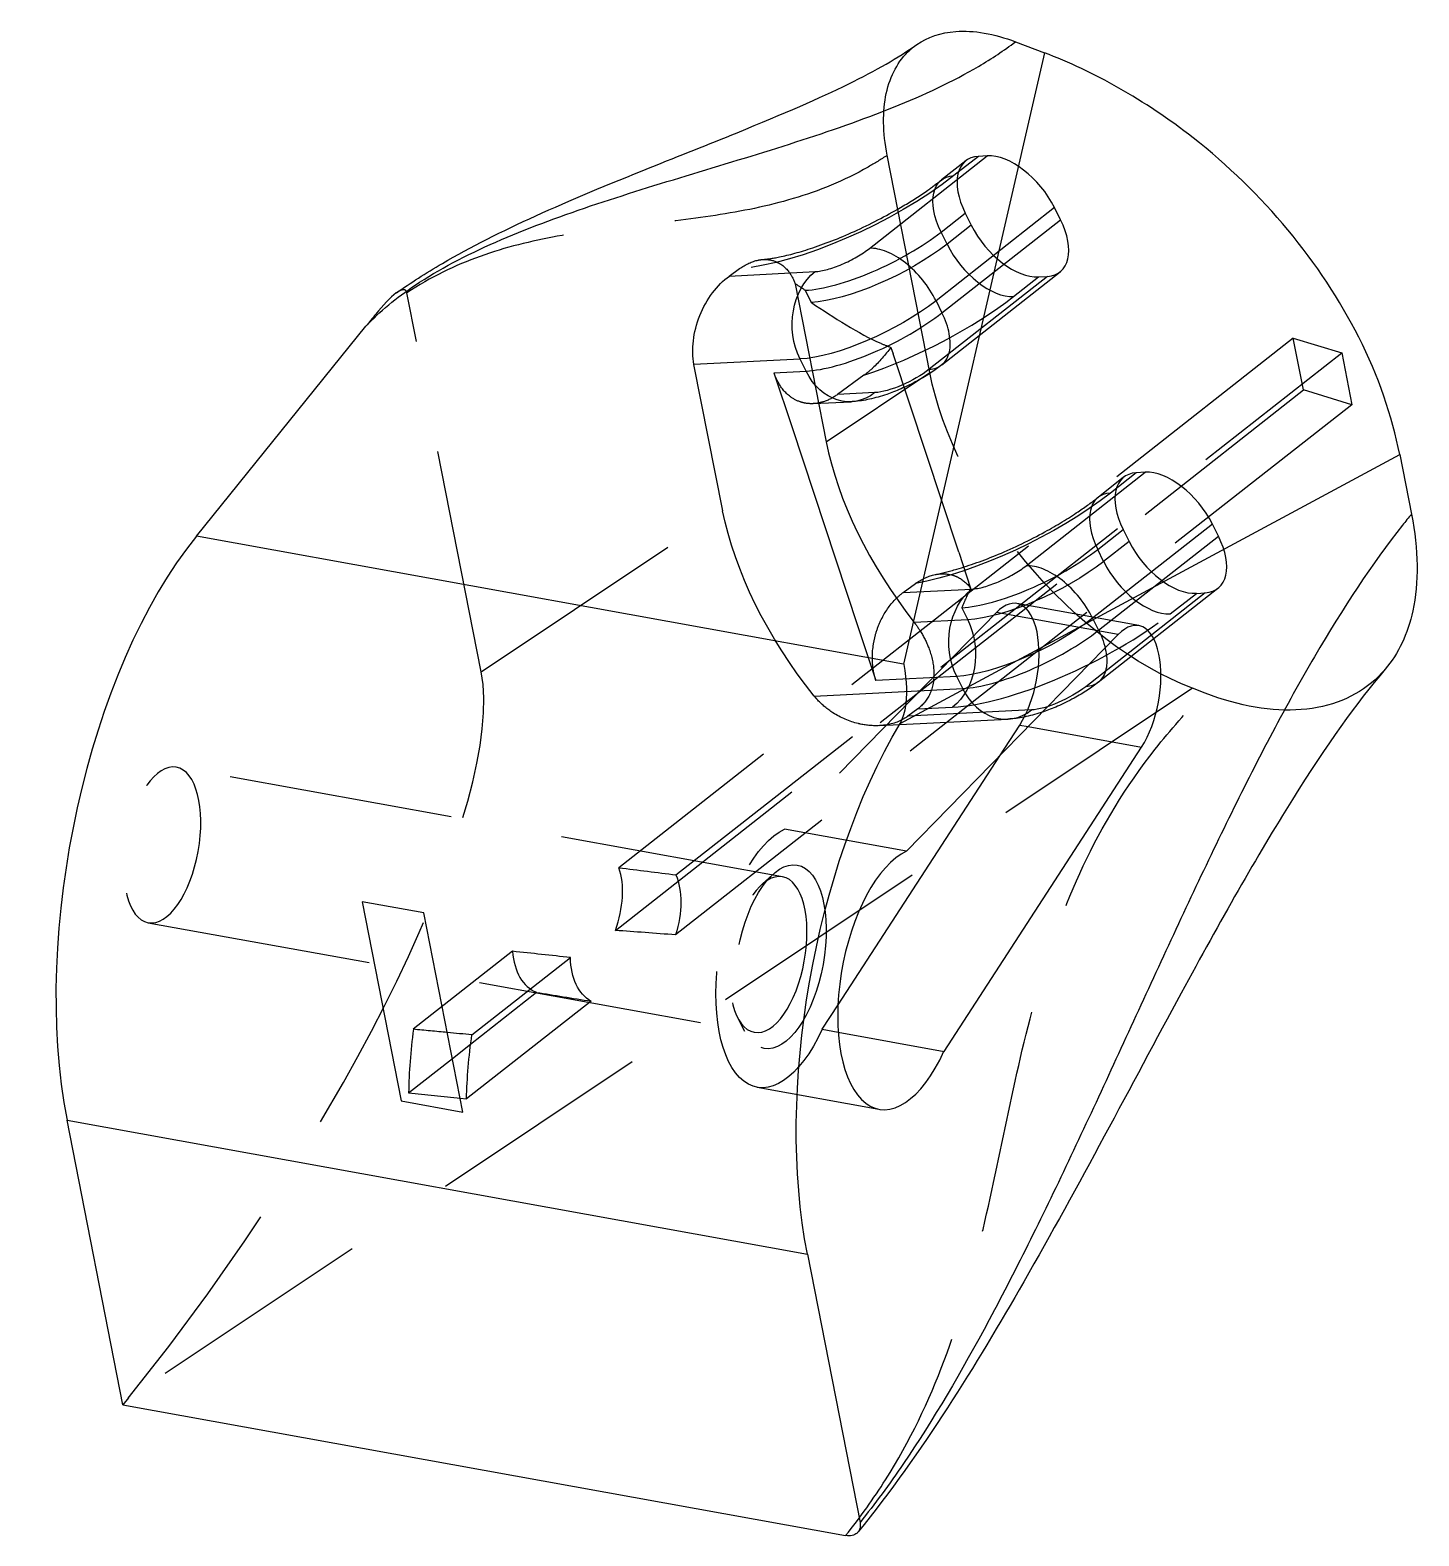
# Model space of a CAD drawing. Header units: millimetres. Extents: x -29.6 to 9.7, y 31.8 to 74.4.
import ezdxf

# ---------------------------------------------------------------- set-up
doc = ezdxf.new("R2010")
doc.units = ezdxf.units.MM
doc.linetypes.add('HIDDEN', pattern=[9.525, 6.35, -3.175])
doc.layers.get('0').update_dxf_attribs({"color": 253, "lineweight": 70, "true_color": 0x8faf8f})
doc.layers.add('Hidden', color=98, linetype='HIDDEN', lineweight=70, true_color=0x054805)

msp = doc.modelspace()

# ---------------------------------------------------------------- linework, layer by layer
at = {"color": 98, "lineweight": -3, "true_color": 0x054805}
for p, q in [((-0.906, 73.766), (-4.887, 56.476)), ((-1.725, 74.078), (-0.906, 73.766)), ((-24.893, 60.095), (-20.097, 66.031)), ((-4.99, 54.798), (9.146, 62.4)), ((9.146, 62.4), (9.476, 60.717)), ((-4.887, 56.476), (-24.893, 60.095)), ((1.182, 57.312), (-4.808, 51.179)), ((-1.363, 54.706), (1.842, 54.126)), ((-3.746, 45.521), (1.842, 54.126)), ((-6.743, 46.837), (-2.167, 53.883)), ((-18.456, 49.437), (-20.201, 49.752)), ((-20.201, 49.752), (-19.096, 44.12)), ((-17.351, 43.804), (-18.456, 49.437)), ((-6.735, 46.062), (-3.746, 45.521)), ((-17.649, 45.322), (-17.134, 45.727)), ((-19.096, 44.12), (-17.351, 43.804)), ((-17.428, 44.197), (-17.252, 44.179)), ((-28.549, 43.571), (-7.609, 39.783)), ((-26.97, 35.524), (-28.549, 43.571)), ((-7.609, 39.783), (-6.121, 32.195)), ((-26.97, 35.524), (-6.528, 31.826))]:
    msp.add_line(p, q, dxfattribs=at)
for centre, major_axis, start_param, end_param in [((-22.999, 50.439), (2.136, 11.808), 0.701694, 2.27249), ((1.404, 55.581), (0.359, 1.983), 3.975872, 6.882933), ((-4.919, 47.573), (0.667, 3.69), 0.312228, 4.208799)]:
    msp.add_ellipse(centre, major_axis=major_axis, ratio=0.462451, start_param=start_param, end_param=end_param, dxfattribs=at)
at = {"color": 98, "lineweight": -3, "true_color": 0x054805, "extrusion": (0, 0, -1)}
msp.add_ellipse((-2.06, 46.651), major_axis=(-2.136, -11.808), ratio=0.462451, start_param=0.869103, end_param=2.245422, dxfattribs=at)
at = {"color": 98, "lineweight": -3, "true_color": 0x054805, "extrusion": (-1.93041e-16, 2.19883e-17, -1)}
msp.add_ellipse((-68.702, 58.705), major_axis=(144.834, -16.497), ratio=0.05, start_param=1.200815, end_param=1.205927, dxfattribs=at)
at = {"color": 98, "lineweight": -3, "true_color": 0x054805, "extrusion": (6.6075e-17, 1.52864e-16, -1)}
msp.add_ellipse((-8.883, 47.886), major_axis=(-4.84, -11.198), ratio=0.610147, start_param=0.987102, end_param=1.148353, dxfattribs=at)
at = {"color": 98, "lineweight": -3, "true_color": 0x054805}
for points, knots in [([(-4.514, 74), (-4.208, 74.212), (-3.837, 74.337), (-2.906, 74.408), (-2.331, 74.31), (-1.725, 74.078)], [-0.004460835, -0.004460835, -0.004460835, -0.004460835, -0.002443387, -0.002443387, 0, 0, 0, 0]), ([(-20.097, 66.031), (-19.703, 66.453), (-19.234, 66.837), (-18.032, 67.642), (-17.261, 68.045), (-15.585, 68.782), (-14.682, 69.116), (-12.804, 69.75), (-11.83, 70.048), (-9.873, 70.642), (-8.89, 70.936), (-6.979, 71.552), (-6.05, 71.874), (-4.307, 72.576), (-3.493, 72.957), (-2.396, 73.602), (-2.046, 73.833), (-1.725, 74.078)], [-0.01827903, -0.01827903, -0.01827903, -0.01827903, -0.01610186, -0.01610186, -0.01331762, -0.01331762, -0.01053338, -0.01053338, -0.00774913, -0.00774913, -0.00496489, -0.00496489, -0.00218065, -0.00218065, 0.0006036, 0.0006036, 0.00203426, 0.00203426, 0.00203426, 0.00203426]), ([(-19.229, 66.979), (-18.835, 67.256), (-18.407, 67.532), (-16.312, 68.755), (-14.472, 69.549), (-11.236, 70.85), (-10.398, 71.182), (-6.919, 72.599), (-5.59, 73.248), (-4.514, 74)], [0.00173138, 0.00173138, 0.00173138, 0.00173138, 0.00320546, 0.00320546, 0.00822869, 0.00822869, 0.00993125, 0.00993125, 0.01565792, 0.01565792, 0.01565792, 0.01565792]), ([(9.146, 62.4), (8.931, 63.498), (8.539, 64.618), (7.451, 66.777), (6.775, 67.801), (5.187, 69.712), (4.283, 70.591), (2.611, 71.901), (1.907, 72.37), (0.494, 73.171), (-0.213, 73.502), (-0.906, 73.766)], [0, 0, 0, 0, 0.0040956, 0.0040956, 0.00803782, 0.00803782, 0.01198309, 0.01198309, 0.01474664, 0.01474664, 0.01752772, 0.01752772, 0.01752772, 0.01752772]), ([(-19.229, 66.979), (-19.232, 66.977), (-19.235, 66.975), (-19.41, 66.849), (-19.613, 66.619), (-19.905, 66.268), (-20.008, 66.141), (-20.097, 66.031)], [0.000591048, 0.000591048, 0.000591048, 0.000591048, 0.000612192, 0.000612192, 0.001868928, 0.001868928, 0.002405146, 0.002405146, 0.002405146, 0.002405146]), ([(9.476, 60.717), (9.391, 60.614), (9.307, 60.509), (8.363, 59.316), (7.536, 58.059), (5.929, 55.309), (5.149, 53.816), (3.614, 50.701), (2.859, 49.078), (1.353, 45.811), (0.603, 44.165), (-0.914, 40.958), (-1.681, 39.396), (-3.252, 36.461), (-4.056, 35.089), (-5.292, 33.271), (-5.703, 32.713), (-6.121, 32.195)], [-0.03412279, -0.03412279, -0.03412279, -0.03412279, -0.03357418, -0.03357418, -0.02797233, -0.02797233, -0.02237048, -0.02237048, -0.01676864, -0.01676864, -0.01116679, -0.01116679, -0.00556494, -0.00556494, 0.00003691, 0.00003691, 0.00275, 0.00275, 0.00275, 0.00275]), ([(9.476, 60.717), (9.674, 59.707), (9.686, 58.78), (9.371, 57.327), (9.106, 56.771), (8.734, 56.33)], [-0.015506669, -0.015506669, -0.015506669, -0.015506669, -0.011741837, -0.011741837, -0.008650283, -0.008650283, -0.008650283, -0.008650283]), ([(8.734, 56.33), (7.9, 55.352), (7.097, 54.225), (5.107, 51.049), (4.065, 49.197), (1.546, 44.555), (0.06, 41.703), (-2.841, 36.647), (-4.334, 34.205), (-6.175, 31.927)], [0.00133105, 0.00133105, 0.00133105, 0.00133105, 0.00796373, 0.00796373, 0.01467988, 0.01467988, 0.02332145, 0.02332145, 0.03083918, 0.03083918, 0.03083918, 0.03083918]), ([(-4.887, 56.476), (-4.886, 56.473), (-4.885, 56.47), (-4.794, 55.994), (-4.785, 55.567), (-4.876, 55.051), (-4.928, 54.903), (-4.99, 54.798)], [-0.000018441, -0.000018441, -0.000018441, -0.000018441, 0, 0, 0.002515165, 0.002515165, 0.003911798, 0.003911798, 0.003911798, 0.003911798]), ([(-6.121, 32.195), (-6.109, 32.135), (-6.11, 32.077), (-6.135, 31.989), (-6.152, 31.955), (-6.175, 31.927)], [0, 0, 0, 0, 0.0002257875, 0.0002257875, 0.0003886508, 0.0003886508, 0.0003886508, 0.0003886508]), ([(-6.175, 31.927), (-6.184, 31.915), (-6.194, 31.905), (-6.243, 31.862), (-6.29, 31.839), (-6.401, 31.815), (-6.463, 31.815), (-6.528, 31.826)], [0.0003886508, 0.0003886508, 0.0003886508, 0.0003886508, 0.0004543219, 0.0004543219, 0.0006740306, 0.0006740306, 0.0008982223, 0.0008982223, 0.0008982223, 0.0008982223])]:
    msp.add_open_spline(points, degree=3, knots=knots, dxfattribs=at)
at = {"layer": 'Hidden', "lineweight": -3}
for p, q in [((-5.852, 68.235), (-2.521, 70.852)), ((-4.148, 64.72), (-5.353, 70.868)), ((-3.13, 70.709), (-3.819, 70.169)), ((-2.774, 70.836), (-3.466, 70.292)), ((-2.521, 70.852), (-2.774, 70.836)), ((-0.619, 69.386), (-3.972, 66.753)), ((-3.828, 68.696), (-3.144, 69.233)), ((-3.803, 66.411), (-0.449, 69.045)), ((-3.144, 69.233), (-2.974, 68.892)), ((-0.449, 69.045), (-0.619, 69.386)), ((-3.659, 68.354), (-3.828, 68.696)), ((-2.974, 68.892), (-3.659, 68.354)), ((-9.818, 67.452), (-9.526, 67.662)), ((-9.818, 67.452), (-7.39, 67.576)), ((-0.82, 67.442), (-4.165, 64.814)), ((-3.812, 64.938), (-0.463, 67.569)), ((-1.779, 66.872), (-1.073, 67.427)), ((-1.073, 67.427), (-0.82, 67.442)), ((-16.836, 56.257), (-18.938, 66.975)), ((-7.953, 67.234), (-7.077, 62.766)), ((-7.673, 67.048), (-7.504, 66.706)), ((-3.972, 66.753), (-3.803, 66.411)), ((6.133, 65.697), (-12.94, 50.713)), ((6.133, 65.697), (7.502, 65.277)), ((6.421, 64.23), (6.133, 65.697)), ((-11.33, 50.512), (7.502, 65.277)), ((-5.247, 65.435), (-5.185, 65.247)), ((-3.33, 59.643), (-5.185, 65.247)), ((7.502, 65.277), (7.788, 63.811)), ((-7.817, 65.105), (-10.818, 64.952)), ((-10.006, 60.812), (-10.818, 64.952)), ((-8.555, 64.717), (-7.648, 64.763)), ((-7.648, 64.763), (-7.817, 65.105)), ((-8.555, 64.717), (-8.042, 63.165)), ((-7.077, 62.766), (-4.148, 64.72)), ((-6.01, 64.645), (-6.756, 64.102)), ((-13.041, 48.942), (6.421, 64.23)), ((-7.442, 63.842), (-6.371, 63.897)), ((-5.703, 64.155), (-6.756, 64.102)), ((7.788, 63.811), (6.421, 64.23)), ((7.788, 63.811), (-11.34, 48.814)), ((-8.042, 63.165), (-6.188, 57.562)), ((-1.423, 59.257), (1.944, 61.901)), ((1.691, 61.886), (0.964, 61.314)), ((1.944, 61.901), (1.691, 61.886)), ((1.335, 61.759), (0.611, 61.19)), ((-16.836, 56.257), (-10.006, 60.812)), ((3.846, 60.436), (0.458, 57.774)), ((0.602, 59.718), (1.321, 60.283)), ((0.627, 57.432), (4.016, 60.095)), ((1.321, 60.283), (1.491, 59.942)), ((4.016, 60.095), (3.846, 60.436)), ((-3.33, 59.643), (-2.994, 58.626)), ((0.77, 59.376), (0.602, 59.718)), ((1.491, 59.942), (0.77, 59.376)), ((-4.902, 58.499), (-4.552, 58.754)), ((-4.902, 58.499), (-2.961, 58.597)), ((3.645, 58.492), (0.265, 55.836)), ((0.617, 55.96), (4.002, 58.618)), ((2.651, 57.894), (3.392, 58.476)), ((3.392, 58.476), (3.645, 58.492)), ((-2.264, 57.936), (-8.254, 51.802)), ((-3.243, 58.07), (-3.075, 57.728)), ((1.182, 57.312), (-2.264, 57.936)), ((1.763, 57.565), (-1.684, 58.188)), ((-6.188, 57.562), (-5.674, 56.01)), ((-3.075, 57.728), (-4.587, 57.651)), ((0.458, 57.774), (0.627, 57.432)), ((-3.387, 56.127), (-5.674, 56.01)), ((-3.218, 55.785), (-3.387, 56.127)), ((3.282, 55.79), (-26.816, 35.715)), ((-7.416, 55.571), (-3.218, 55.785)), ((3.641, 55.653), (3.282, 55.79)), ((-4.489, 55.207), (-4.769, 54.999)), ((-1.273, 55.177), (-4.769, 54.999)), ((-4.489, 55.207), (-3.501, 55.257)), ((-5.571, 54.734), (-1.941, 54.919)), ((-2.167, 53.883), (-1.604, 54.75)), ((-1.604, 54.75), (-1.363, 54.706)), ((-8.316, 50.459), (-25.46, 53.56)), ((-4.808, 51.179), (-8.254, 51.802)), ((-8.59, 50.522), (-8.905, 50.232)), ((-26.256, 49.16), (-9.112, 46.059)), ((-15.947, 48.351), (-18.756, 46.145)), ((-17.099, 45.988), (-14.311, 48.175)), ((-13.729, 46.94), (-17.252, 44.179)), ((-17.134, 45.727), (-15.271, 47.19)), ((-9.584, 46.478), (-9.391, 46.096)), ((-7.192, 46.145), (-6.743, 46.837)), ((-7.192, 46.145), (-6.735, 46.062)), ((-18.889, 44.348), (-17.649, 45.322)), ((-9.032, 44.506), (-5.586, 43.882)), ((-26.816, 35.715), (-26.97, 35.524))]:
    msp.add_line(p, q, dxfattribs=at)
for centre, major_axis, ratio, start_param, end_param in [((-2.008, 69.302), (-1.128, 1.403), 0.554311, 5.90882, 7.479616), ((-1.756, 69.317), (1.128, -1.403), 0.554311, 1.196431, 2.767227), ((-1.586, 68.976), (1.128, -1.403), 0.554311, 5.90882, 7.479616), ((-5.697, 68.601), (-2.69, -1.327), 0.301472, 0.609708, 2.180505), ((-1.838, 68.961), (-1.128, 1.403), 0.554311, 1.196431, 2.767227), ((-6.6, 68.197), (-1.076, -0.531), 0.301472, 0.609708, 2.180505), ((-5.093, 66.696), (1.112, -1.415), 0.545987, 1.202699, 2.773496), ((-2.538, 68.411), (1.112, -1.415), 0.545987, 4.344292, 5.915088), ((-4.768, 66.72), (-4.305, -2.124), 0.301472, 1.133768, 2.180505), ((-5.672, 66.316), (-2.69, -1.327), 0.301472, 0.609708, 2.180505), ((-4.924, 66.354), (1.112, -1.415), 0.545987, 5.915088, 7.485885), ((-1.023, 60.372), (-5.096, 6.436), 0.546155, 0.81414, 1.561107), ((2.457, 60.352), (-1.128, 1.403), 0.554311, 5.90882, 7.479616), ((2.709, 60.367), (1.128, -1.403), 0.554311, 1.196431, 2.767227), ((1.723, 59.775), (1.112, -1.415), 0.545987, 2.773496, 4.344292), ((2.88, 60.026), (1.128, -1.403), 0.554311, 5.90882, 7.479616), ((-1.267, 59.623), (-2.69, -1.327), 0.301472, 0.609708, 2.180505), ((2.627, 60.011), (-1.128, 1.403), 0.554311, 1.196431, 2.767227), ((-2.17, 59.218), (-1.076, -0.531), 0.301472, 0.609708, 2.180505), ((-0.663, 57.717), (1.112, -1.415), 0.545987, 1.202699, 2.773496), ((1.892, 59.433), (1.112, -1.415), 0.545987, 4.344292, 5.915088), ((-2.042, 56.205), (0.359, 1.983), 0.462451, 3.975872, 6.882933), ((-0.339, 57.741), (-4.305, -2.124), 0.301472, 0.609708, 2.180505), ((-1.242, 57.337), (-2.69, -1.327), 0.301472, 0.609708, 2.180505), ((-28.109, 42.305), (10.583, 15.163), 0.270031, 4.457365, 6.028161), ((-2.033, 56.716), (-0.092, 1.798), 0.781673, 2.075297, 3.646093), ((-14.396, 49.287), (0.897, 2.088), 0.610369, 4.808315, 5.690873), ((4.105, 45.94), (26.958, -3.069), 0.050052, 2.186503, 2.265788), ((-14.396, 49.287), (0.897, 2.088), 0.610369, 2.275412, 3.15797), ((4.105, 45.94), (26.958, -3.069), 0.050052, 3.916133, 3.995232), ((-10.528, 48.183), (-4.812, -11.205), 0.610369, 5.145597, 5.306179), ((-46.416, 54.674), (144.674, -16.468), 0.050052, 4.909517, 4.919812)]:
    msp.add_ellipse(centre, major_axis=major_axis, ratio=ratio, start_param=start_param, end_param=end_param, dxfattribs=at)
at = {"layer": 'Hidden', "lineweight": -3, "extrusion": (-4.9782e-17, -2.4561e-17, -1)}
for centre, end_param in [((-6.456, 70.14), 2.501436), ((-2.026, 61.162), 2.337557)]:
    msp.add_ellipse(centre, major_axis=(4.305, 2.124), ratio=0.301472, start_param=0.961088, end_param=end_param, dxfattribs=at)
at = {"layer": 'Hidden', "lineweight": -3, "extrusion": (-7.79445e-17, 9.36099e-18, -1)}
for centre, start_param, end_param in [((-2.707, 68.753), 5.080486, 6.651282), ((-0.495, 57.375), 1.938893, 3.50969)]:
    msp.add_ellipse(centre, major_axis=(-1.112, 1.415), ratio=0.545987, start_param=start_param, end_param=end_param, dxfattribs=at)
at = {"layer": 'Hidden', "lineweight": -3, "extrusion": (1.21155e-17, -5.59222e-17, -1)}
msp.add_ellipse((-5.528, 68.259), major_axis=(2.69, 1.327), ratio=0.301472, start_param=0.961088, end_param=2.531884, dxfattribs=at)
at = {"layer": 'Hidden', "lineweight": -3, "extrusion": (-2.31343e-16, -5.65102e-16, -1)}
msp.add_ellipse((-9.511, 65.89), major_axis=(0.721, 1.762), ratio=0.6423, start_param=3.914647, end_param=5.485444, dxfattribs=at)
at = {"layer": 'Hidden', "lineweight": -3, "extrusion": (-1.38598e-17, -7.05736e-19, -1)}
msp.add_ellipse((-6.631, 66.037), major_axis=(0.092, -1.798), ratio=0.781673, start_param=1.066296, end_param=2.637092, dxfattribs=at)
at = {"layer": 'Hidden', "lineweight": -3, "extrusion": (-2.5221e-17, -7.4343e-17, -1)}
msp.add_ellipse((-5.84, 66.658), major_axis=(2.69, 1.327), ratio=0.301472, start_param=0.961088, end_param=2.531884, dxfattribs=at)
at = {"layer": 'Hidden', "lineweight": -3, "extrusion": (-9.70188e-17, -4.94015e-18, -1)}
msp.add_ellipse((-6.462, 65.694), major_axis=(0.092, -1.798), ratio=0.781673, start_param=5.778685, end_param=7.349481, dxfattribs=at)
at = {"layer": 'Hidden', "lineweight": -3, "extrusion": (-1.21155e-17, 5.59222e-17, -1)}
msp.add_ellipse((-4.912, 64.776), major_axis=(1.076, 0.531), ratio=0.301472, start_param=0.961088, end_param=2.531884, dxfattribs=at)
at = {"layer": 'Hidden', "lineweight": -3, "extrusion": (-3.17725e-16, 1.71008e-16, -1)}
msp.add_ellipse((1.989, 62.381), major_axis=(-5.18, 6.376), ratio=0.554481, start_param=3.905904, end_param=5.476701, dxfattribs=at)
at = {"layer": 'Hidden', "lineweight": -3, "extrusion": (-5.2232e-16, 4.36091e-16, -1)}
msp.add_ellipse((-3.952, 58.418), major_axis=(-5.096, 6.436), ratio=0.546155, start_param=4.702472, end_param=5.469045, dxfattribs=at)
at = {"layer": 'Hidden', "lineweight": -3, "extrusion": (-7.4343e-17, 2.5221e-17, -1)}
msp.add_ellipse((-1.098, 59.281), major_axis=(2.69, 1.327), ratio=0.301472, start_param=0.961088, end_param=2.531884, dxfattribs=at)
at = {"layer": 'Hidden', "lineweight": -3, "extrusion": (-3.87565e-17, -5.75565e-17, -1)}
msp.add_ellipse((-2.201, 57.058), major_axis=(0.092, -1.798), ratio=0.781673, start_param=1.066296, end_param=2.637092, dxfattribs=at)
at = {"layer": 'Hidden', "lineweight": -3, "extrusion": (-8.0336e-17, -5.96737e-17, -1)}
msp.add_ellipse((-4.261, 56.796), major_axis=(0.092, -1.798), ratio=0.781673, start_param=4.207889, end_param=5.778685, dxfattribs=at)
at = {"layer": 'Hidden', "lineweight": -3, "extrusion": (-6.22275e-17, -3.07013e-17, -1)}
msp.add_ellipse((-1.411, 57.679), major_axis=(2.69, 1.327), ratio=0.301472, start_param=0.961088, end_param=2.531884, dxfattribs=at)
at = {"layer": 'Hidden', "lineweight": -3, "extrusion": (7.4673e-17, 3.68415e-17, -1)}
msp.add_ellipse((-0.483, 55.798), major_axis=(1.076, 0.531), ratio=0.301472, start_param=0.961088, end_param=2.531884, dxfattribs=at)
at = {"layer": 'Hidden', "lineweight": -3, "extrusion": (0, 0, -1)}
for centre in [(-25.858, 51.36), (-8.714, 48.259)]:
    msp.add_ellipse(centre, major_axis=(-0.398, -2.2), ratio=0.462451, dxfattribs=at)
msp.add_ellipse((-8.365, 48.196), major_axis=(-0.667, -3.69), ratio=0.462451, start_param=5.215979, end_param=9.11255, dxfattribs=at)
at = {"layer": 'Hidden', "lineweight": -3, "extrusion": (-3.30927e-16, 3.76943e-17, -1)}
for start_param, end_param in [(4.899896, 4.961101), (1.423414, 1.484434)]:
    msp.add_ellipse((-18.122, 49.961), major_axis=(26.988, -3.074), ratio=0.05, start_param=start_param, end_param=end_param, dxfattribs=at)
at = {"layer": 'Hidden', "lineweight": -3}
msp.add_ellipse((-8.365, 48.196), major_axis=(0.469, 2.594), ratio=0.462451, dxfattribs=at)
at = {"layer": 'Hidden', "lineweight": -3, "extrusion": (-4.32284e-16, -7.20271e-16, -1)}
for start_param, end_param in [(0.52966, 1.394139), (3.202868, 4.067347)]:
    msp.add_ellipse((-12.751, 48.989), major_axis=(0.902, 2.087), ratio=0.610147, start_param=start_param, end_param=end_param, dxfattribs=at)
at = {"layer": 'Hidden', "lineweight": -3, "extrusion": (-1.93041e-16, 2.19883e-17, -1)}
msp.add_ellipse((-68.702, 58.705), major_axis=(144.834, -16.497), ratio=0.05, start_param=1.205927, end_param=1.213027, dxfattribs=at)
at = {"layer": 'Hidden', "lineweight": -3}
for points, knots in [([(-5.353, 70.868), (-5.48, 71.514), (-5.488, 72.109), (-5.267, 73.126), (-5.042, 73.54), (-4.652, 73.897), (-4.585, 73.951), (-4.514, 74)], [-0.009728251, -0.009728251, -0.009728251, -0.009728251, -0.007318742, -0.007318742, -0.004927315, -0.004927315, -0.004460835, -0.004460835, -0.004460835, -0.004460835]), ([(-5.353, 70.868), (-5.531, 70.749), (-5.71, 70.639), (-6.579, 70.143), (-7.288, 69.858), (-8.733, 69.427), (-9.469, 69.281), (-10.954, 69.054), (-11.703, 68.973), (-13.198, 68.8), (-13.945, 68.709), (-15.422, 68.441), (-16.152, 68.265), (-17.575, 67.755), (-18.268, 67.422), (-18.938, 66.975)], [-0.00133546, -0.00133546, -0.00133546, -0.00133546, -0.0006036, -0.0006036, 0.00218065, 0.00218065, 0.00496489, 0.00496489, 0.00774913, 0.00774913, 0.01053338, 0.01053338, 0.01331762, 0.01331762, 0.01607667, 0.01607667, 0.01607667, 0.01607667]), ([(-8.884, 67.919), (-8.764, 67.928), (-8.601, 67.95), (-8.137, 68.045), (-7.815, 68.131), (-7.06, 68.384), (-6.633, 68.553), (-5.75, 68.959), (-5.308, 69.192), (-4.652, 69.582), (-4.416, 69.735), (-4.062, 69.983), (-3.934, 70.078), (-3.819, 70.169)], [0.004702126, 0.004702126, 0.004702126, 0.004702126, 0.005399269, 0.005399269, 0.00631351, 0.00631351, 0.007300958, 0.007300958, 0.008324296, 0.008324296, 0.008954104, 0.008954104, 0.009363312, 0.009363312, 0.009363312, 0.009363312]), ([(-9.526, 67.662), (-9.365, 67.777), (-9.166, 67.869), (-8.965, 67.91), (-8.925, 67.915), (-8.885, 67.919)], [0.0028018126, 0.0028018126, 0.0028018126, 0.0028018126, 0.0034690253, 0.0034690253, 0.0036259221, 0.0036259221, 0.0036259221, 0.0036259221]), ([(-8.885, 67.919), (-8.754, 67.926), (-8.62, 67.908), (-8.374, 67.812), (-8.232, 67.699), (-8.067, 67.482), (-8.003, 67.361), (-7.953, 67.234)], [0.003625922, 0.003625922, 0.003625922, 0.003625922, 0.004142511, 0.004142511, 0.004817321, 0.004817321, 0.005311956, 0.005311956, 0.005311956, 0.005311956]), ([(-18.938, 66.975), (-18.941, 66.993), (-18.947, 67.008), (-18.962, 67.034), (-18.973, 67.045), (-19.01, 67.065), (-19.037, 67.065), (-19.117, 67.051), (-19.182, 67.012), (-19.229, 66.979)], [0, 0, 0, 0, 0.0000679496, 0.0000679496, 0.0001436764, 0.0001436764, 0.0002656757, 0.0002656757, 0.000591048, 0.000591048, 0.000591048, 0.000591048]), ([(-7.673, 67.048), (-7.676, 67.05), (-7.679, 67.052), (-7.77, 67.113), (-7.861, 67.173), (-7.953, 67.234)], [0, 0, 0, 0, 0.0000116189, 0.0000116189, 0.0003631884, 0.0003631884, 0.0003631884, 0.0003631884]), ([(-7.504, 66.706), (-7.501, 66.704), (-7.498, 66.702), (-6.881, 66.292), (-6.143, 65.811), (-5.443, 65.509), (-5.346, 65.47), (-5.247, 65.435)], [0, 0, 0, 0, 0.000011619, 0.000011619, 0.002465679, 0.002465679, 0.002846004, 0.002846004, 0.002846004, 0.002846004]), ([(-5.247, 65.435), (-5.406, 65.222), (-5.578, 65.02), (-5.852, 64.767), (-5.934, 64.701), (-6.01, 64.645)], [-0.0124868965, -0.0124868965, -0.0124868965, -0.0124868965, -0.0122087541, -0.0122087541, -0.0120823974, -0.0120823974, -0.0120823974, -0.0120823974]), ([(-3.812, 64.938), (-3.994, 64.796), (-4.222, 64.641), (-4.825, 64.311), (-5.119, 64.19), (-5.701, 63.99), (-6.014, 63.923), (-6.327, 63.899), (-6.349, 63.898), (-6.371, 63.897)], [0.00023371, 0.00023371, 0.00023371, 0.00023371, 0.000873341, 0.000873341, 0.001632304, 0.001632304, 0.002668942, 0.002668942, 0.002749653, 0.002749653, 0.002749653, 0.002749653]), ([(-7.816, 63.894), (-7.924, 63.931), (-8.025, 63.987), (-8.264, 64.175), (-8.386, 64.332), (-8.506, 64.582), (-8.532, 64.648), (-8.555, 64.717)], [0.00018793, 0.00018793, 0.00018793, 0.00018793, 0.000650123, 0.000650123, 0.001380529, 0.001380529, 0.001625362, 0.001625362, 0.001625362, 0.001625362]), ([(-7.442, 63.842), (-7.523, 63.838), (-7.603, 63.843), (-7.681, 63.858), (-7.727, 63.867), (-7.772, 63.879), (-7.816, 63.894)], [-0.0003201876, -0.0003201876, -0.0003201876, -0.0003201876, 0, 0, 0, 0.0001879296, 0.0001879296, 0.0001879296, 0.0001879296]), ([(-6.756, 64.102), (-6.883, 64.009), (-7.017, 63.94), (-7.25, 63.865), (-7.347, 63.847), (-7.442, 63.842)], [-0.0012330511, -0.0012330511, -0.0012330511, -0.0012330511, -0.0006960395, -0.0006960395, -0.0003201876, -0.0003201876, -0.0003201876, -0.0003201876]), ([(-3.994, 59.008), (-3.817, 59.044), (-3.611, 59.094), (-3.027, 59.265), (-2.627, 59.406), (-1.764, 59.767), (-1.317, 59.983), (-0.551, 60.402), (-0.234, 60.595), (0.26, 60.926), (0.448, 61.063), (0.611, 61.19)], [0.004621678, 0.004621678, 0.004621678, 0.004621678, 0.005309815, 0.005309815, 0.006372209, 0.006372209, 0.007487656, 0.007487656, 0.008378845, 0.008378845, 0.00904148, 0.00904148, 0.00904148, 0.00904148]), ([(-4.552, 58.754), (-4.545, 58.759), (-4.537, 58.764), (-4.36, 58.889), (-4.18, 58.97), (-3.998, 59.007), (-3.997, 59.008), (-3.995, 59.008)], [-0.0013862439, -0.0013862439, -0.0013862439, -0.0013862439, -0.0013567655, -0.0013567655, -0.0006566322, -0.0006566322, -0.0006495739, -0.0006495739, -0.0006495739, -0.0006495739]), ([(-3.995, 59.008), (-3.828, 59.041), (-3.663, 59.037), (-3.509, 58.992), (-3.457, 58.977), (-3.407, 58.958), (-3.22, 58.866), (-3.097, 58.763), (-2.994, 58.626)], [-0.000649574, -0.000649574, -0.000649574, -0.000649574, 0, 0, 0, 0.00021592, 0.00021592, 0.000835854, 0.000835854, 0.000835854, 0.000835854]), ([(-5.661, 57.382), (-5.623, 57.504), (-5.575, 57.624), (-5.415, 57.95), (-5.283, 58.141), (-5.057, 58.374), (-4.981, 58.441), (-4.902, 58.499)], [-0.002496747, -0.002496747, -0.002496747, -0.002496747, -0.002110663, -0.002110663, -0.00139571, -0.00139571, -0.001059787, -0.001059787, -0.001059787, -0.001059787]), ([(-2.994, 58.626), (-3.083, 58.441), (-3.165, 58.253), (-3.241, 58.075), (-3.243, 58.072), (-3.243, 58.07)], [0.0128648819, 0.0128648819, 0.0128648819, 0.0128648819, 0.0138267317, 0.0138267317, 0.0138383506, 0.0138383506, 0.0138383506, 0.0138383506]), ([(-4.587, 57.651), (-4.572, 57.632), (-4.557, 57.613), (-4.496, 57.53), (-4.45, 57.463), (-4.407, 57.393)], [0.0027174144, 0.0027174144, 0.0027174144, 0.0027174144, 0.0027891134, 0.0027891134, 0.003027127, 0.003027127, 0.003027127, 0.003027127]), ([(-5.674, 56.01), (-5.706, 56.106), (-5.73, 56.207), (-5.783, 56.545), (-5.781, 56.793), (-5.722, 57.156), (-5.695, 57.27), (-5.661, 57.382)], [-0.003950059, -0.003950059, -0.003950059, -0.003950059, -0.003607005, -0.003607005, -0.002848864, -0.002848864, -0.002496747, -0.002496747, -0.002496747, -0.002496747]), ([(-4.407, 57.393), (-4.318, 57.249), (-4.24, 57.093), (-4.099, 56.724), (-4.05, 56.508), (-4.036, 56.308)], [0.003027127, 0.003027127, 0.003027127, 0.003027127, 0.003520066, 0.003520066, 0.004179676, 0.004179676, 0.004179676, 0.004179676]), ([(-4.036, 56.308), (-4.034, 56.287), (-4.033, 56.265), (-4.026, 56.036), (-4.059, 55.821), (-4.221, 55.464), (-4.342, 55.317), (-4.489, 55.207)], [0.004179676, 0.004179676, 0.004179676, 0.004179676, 0.004251019, 0.004251019, 0.004948571, 0.004948571, 0.005578839, 0.005578839, 0.005578839, 0.005578839]), ([(8.734, 56.33), (8.644, 56.225), (8.549, 56.125), (7.901, 55.539), (7.19, 55.251), (5.539, 55.125), (4.615, 55.282), (3.641, 55.653)], [-0.008650283, -0.008650283, -0.008650283, -0.008650283, -0.007907841, -0.007907841, -0.003926715, -0.003926715, 0, 0, 0, 0]), ([(0.617, 55.96), (0.436, 55.818), (0.207, 55.663), (-0.395, 55.333), (-0.689, 55.211), (-1.271, 55.012), (-1.584, 54.944), (-1.897, 54.921), (-1.919, 54.92), (-1.941, 54.919)], [0.000233709, 0.000233709, 0.000233709, 0.000233709, 0.000873341, 0.000873341, 0.001632304, 0.001632304, 0.002668942, 0.002668942, 0.002749652, 0.002749652, 0.002749652, 0.002749652]), ([(-6.104, 54.777), (-6.129, 54.782), (-6.153, 54.788), (-6.415, 54.852), (-6.665, 54.955), (-7.046, 55.2), (-7.191, 55.321), (-7.315, 55.454)], [0.007016268, 0.007016268, 0.007016268, 0.007016268, 0.007090794, 0.007090794, 0.007841148, 0.007841148, 0.008367893, 0.008367893, 0.008367893, 0.008367893]), ([(-6.528, 31.826), (-6.11, 32.344), (-5.736, 32.87), (-4.705, 34.501), (-4.171, 35.63), (-3.308, 37.923), (-2.979, 39.089), (-2.412, 41.436), (-2.174, 42.618), (-1.673, 44.977), (-1.409, 46.154), (-0.742, 48.483), (-0.339, 49.635), (0.724, 51.893), (1.383, 52.999), (2.65, 54.607), (3.118, 55.135), (3.641, 55.653)], [-0.00275, -0.00275, -0.00275, -0.00275, -0.00003691, -0.00003691, 0.00556494, 0.00556494, 0.01116679, 0.01116679, 0.01676864, 0.01676864, 0.02237048, 0.02237048, 0.02797233, 0.02797233, 0.03357418, 0.03357418, 0.03637641, 0.03637641, 0.03637641, 0.03637641]), ([(-4.769, 54.999), (-4.785, 54.987), (-4.801, 54.976), (-4.993, 54.848), (-5.216, 54.771), (-5.493, 54.739), (-5.533, 54.736), (-5.573, 54.734)], [0.0055808385, 0.0055808385, 0.0055808385, 0.0055808385, 0.0056480889, 0.0056480889, 0.0063694415, 0.0063694415, 0.0064880783, 0.0064880783, 0.0064880783, 0.0064880783])]:
    msp.add_open_spline(points, degree=3, knots=knots, dxfattribs=at)
for points in [[(-7.315, 55.454), (-7.35, 55.492), (-7.384, 55.531), (-7.416, 55.571)], [(-5.573, 54.734), (-5.75, 54.725), (-5.933, 54.742), (-6.104, 54.777)]]:
    msp.add_open_spline(points, degree=3, dxfattribs=at)

doc.saveas('drawing.dxf')
